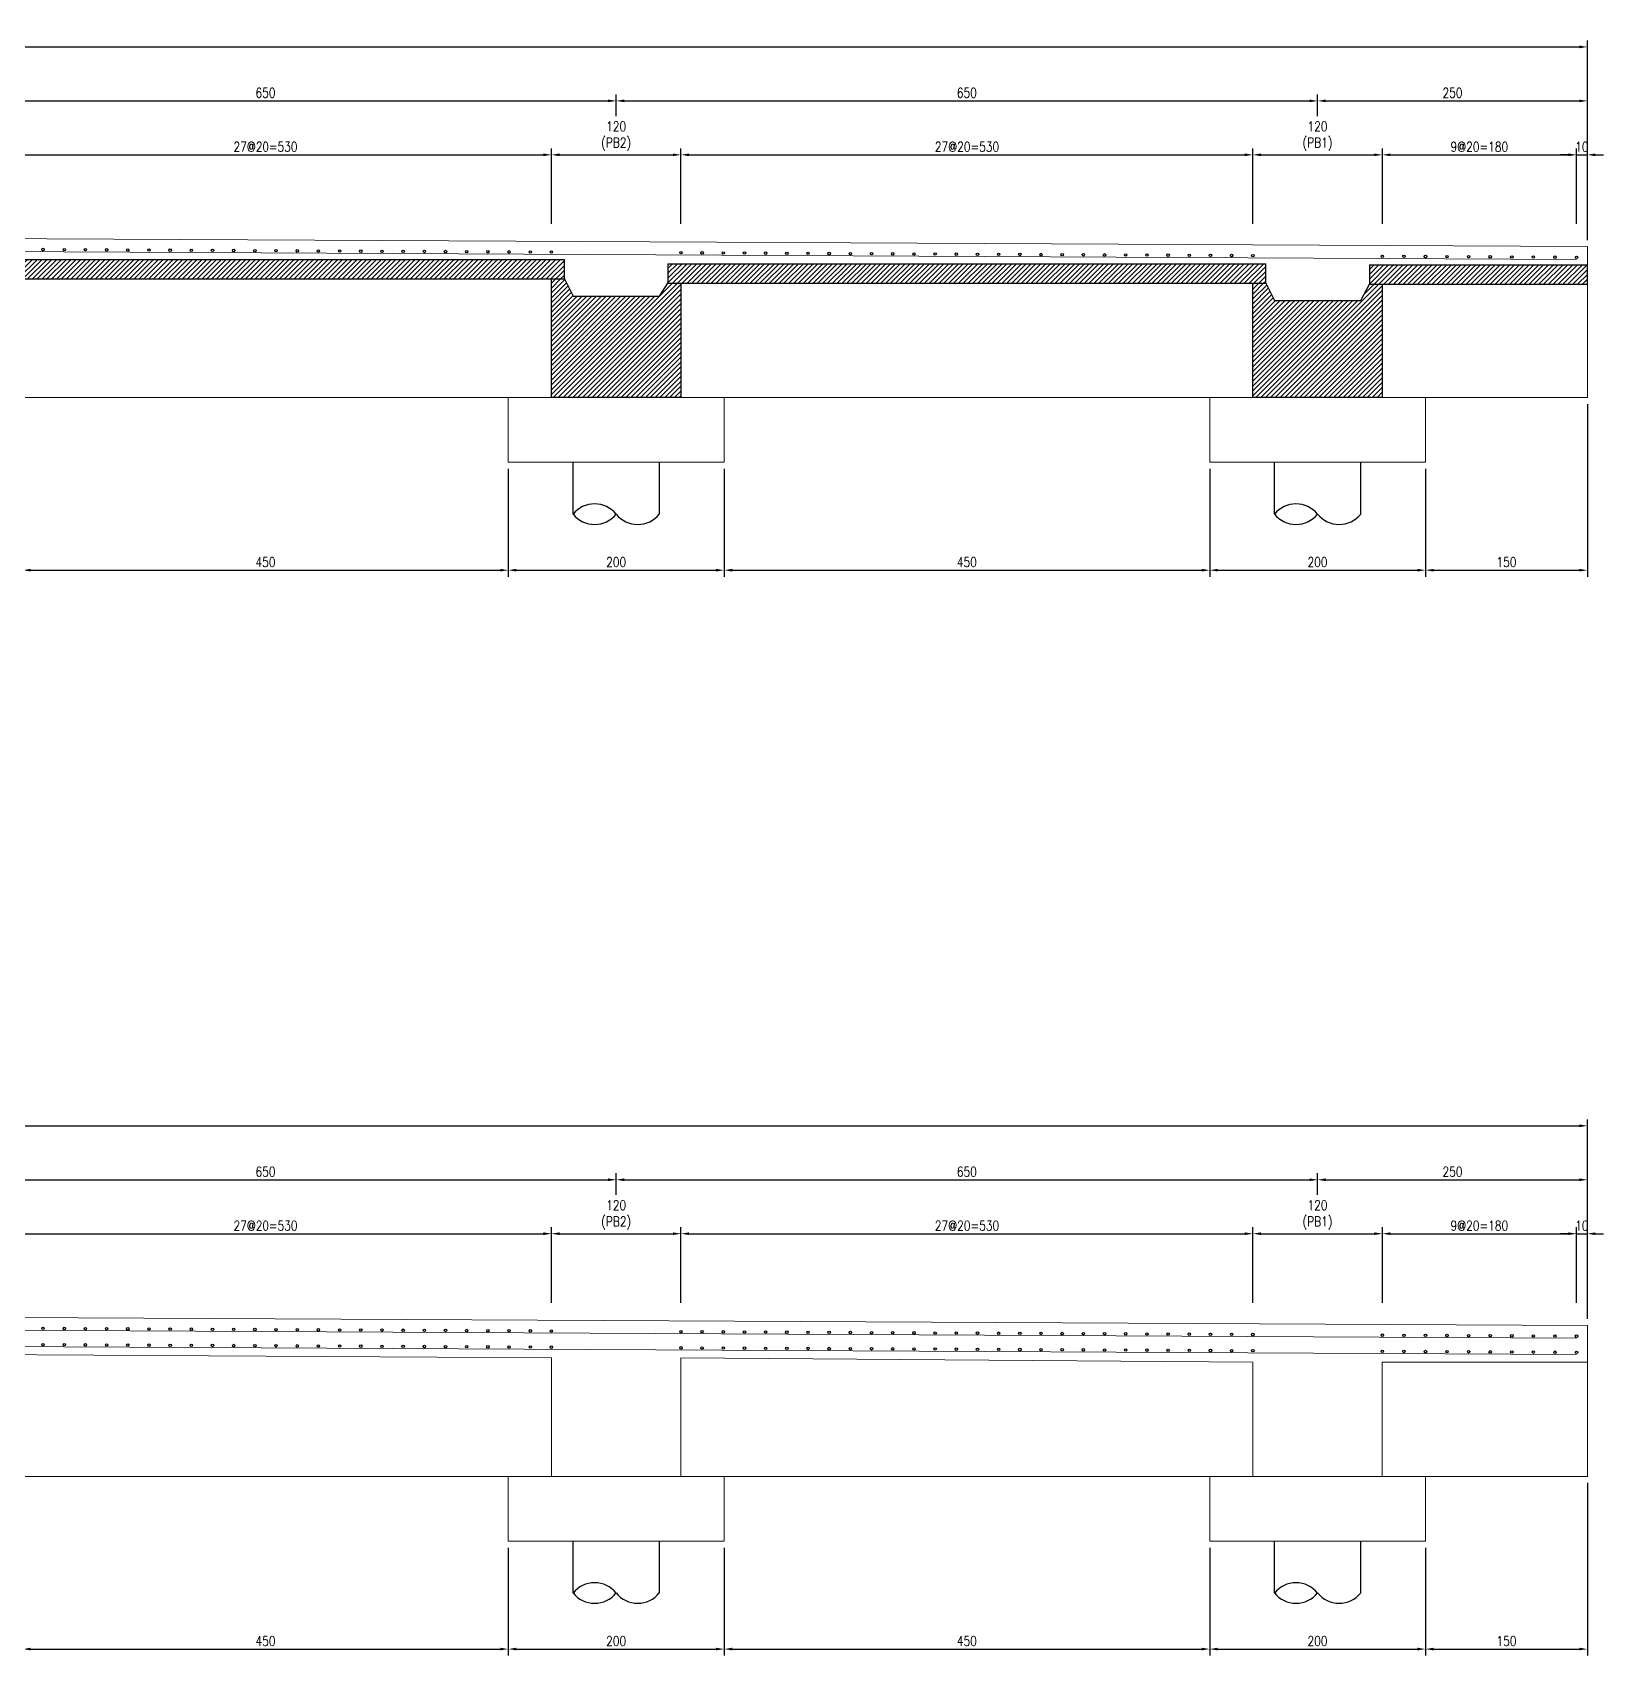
# Model space of a CAD drawing. Extents: x -4754 to 4964, y -19960 to 3841.
# Drawn here: x 1253 to 2709, y -13309 to -11805 of the extents above; entities that cross this region are included whole.
import ezdxf

# ---------------------------------------------------------------- set-up
doc = ezdxf.new("R2010")
doc.units = 0
doc.header["$LTSCALE"] = 3
doc.layers.get('0').update_dxf_attribs({"linetype": 'CONTINUOUS'})
doc.layers.add('HB_0', color=7, linetype='CONTINUOUS', transparency=0.5)
doc.layers.add('預鑄版_HATCH', color=253, linetype='CONTINUOUS', transparency=0.1)
for name, color, linetype in [('HB_DIM', 1, 'CONTINUOUS'), ('鋼筋', 3, 'CONTINUOUS'), ('預鑄梁_HATCH', 253, 'CONTINUOUS')]:
    doc.layers.add(name, color=color, linetype=linetype)
doc.styles.get("Standard").update_dxf_attribs({"font": 'ROMANS.shx', "width": 0.8, "bigfont": 'chineset.shx'})
doc.dimstyles.new('30', dxfattribs={"dimscale": 3, "dimtxt": 3, "dimasz": 2.5, "dimexe": 2, "dimexo": 2, "dimgap": 1, "dimtad": 1, "dimdsep": 46, "dimtxsty": 'Standard', "dimcen": 0, "dimclrd": 256, "dimclre": 256, "dimclrt": 2, "dimadec": 0, "dimazin": 0, "dimtfac": 1, "dimtix": 1, "dimtmove": 2, "dimatfit": 3, "dimfxl": 1, "dimtolj": 1, "dimtzin": 0, "dimarcsym": 0})

# ---------------------------------------------------------------- blocks, each defined once
blk = doc.blocks.new('pile_vertical_with_pilecap')
at = {"linetype": 'Continuous'}
for p, q in [((-40, -48.1), (-40, 0)), ((-40, -48.1), (-40, 0)), ((40, -48.1), (40, 0)), ((40, -48.1), (40, 0))]:
    blk.add_line(p, q, dxfattribs=at)
for centre, start, end in [((-20, -64.1), 38.718, 141.282), ((-20, -64.1), 38.718, 141.282), ((-20, -32), 218.718, 321.282), ((-20, -32), 218.718, 321.282), ((20, -32), 218.718, 321.282), ((20, -32), 218.718, 321.282)]:
    blk.add_arc(centre, 25.6, start, end, dxfattribs=at)
blk = doc.blocks.new('C')
at = {"color": 3, "linetype": 'Continuous'}
blk.add_circle((0, 0), 1.2, dxfattribs=at)
blk = doc.blocks.new('*D114')
at = {"layer": 'HB_DIM', "linetype": 'Continuous', "lineweight": -2}
for p, q in [((-285.7, -11982), (-285.7, -11812)), ((-278.2, -11818), (2686.8, -11818)), ((2694.3, -11997), (2694.3, -11812))]:
    blk.add_line(p, q, dxfattribs=at)
at = {"layer": 'HB_DIM'}
for points in [[(-278.2, -11816.7), (-278.2, -11819.2), (-285.7, -11818)], [(2686.8, -11819.2), (2686.8, -11816.7), (2694.3, -11818)]]:
    blk.add_solid(points, dxfattribs=at)
at = {"layer": 'HB_DIM', "color": 2, "linetype": 'Continuous', "insert": (1204.3, -11810.5), "char_height": 9, "attachment_point": 5, "rotation": 0}
blk.add_mtext('\\A1;2980', dxfattribs=at)
blk = doc.blocks.new('*D118')
at = {"layer": 'HB_DIM', "linetype": 'Continuous', "lineweight": -2}
for p, q in [((1144.3, -11882), (1144.3, -11862)), ((1151.8, -11868), (1786.8, -11868)), ((1794.3, -11882), (1794.3, -11862))]:
    blk.add_line(p, q, dxfattribs=at)
at = {"layer": 'HB_DIM'}
for points in [[(1151.8, -11866.7), (1151.8, -11869.2), (1144.3, -11868)], [(1786.8, -11869.2), (1786.8, -11866.7), (1794.3, -11868)]]:
    blk.add_solid(points, dxfattribs=at)
at = {"layer": 'HB_DIM', "color": 2, "linetype": 'Continuous', "insert": (1469.3, -11860.5), "char_height": 9, "attachment_point": 5, "rotation": 0}
blk.add_mtext('\\A1;650', dxfattribs=at)
blk = doc.blocks.new('*D119')
at = {"layer": 'HB_DIM', "linetype": 'Continuous', "lineweight": -2}
for p, q in [((1794.3, -11882), (1794.3, -11862)), ((1801.8, -11868), (2436.8, -11868)), ((2444.3, -11882), (2444.3, -11862))]:
    blk.add_line(p, q, dxfattribs=at)
at = {"layer": 'HB_DIM'}
for points in [[(1801.8, -11866.7), (1801.8, -11869.2), (1794.3, -11868)], [(2436.8, -11869.2), (2436.8, -11866.7), (2444.3, -11868)]]:
    blk.add_solid(points, dxfattribs=at)
at = {"layer": 'HB_DIM', "color": 2, "linetype": 'Continuous', "insert": (2119.3, -11860.5), "char_height": 9, "attachment_point": 5, "rotation": 0}
blk.add_mtext('\\A1;650', dxfattribs=at)
blk = doc.blocks.new('*D120')
at = {"layer": 'HB_DIM', "linetype": 'Continuous', "lineweight": -2}
for p, q in [((2444.3, -11882), (2444.3, -11862)), ((2451.8, -11868), (2686.8, -11868)), ((2694.3, -11997), (2694.3, -11862))]:
    blk.add_line(p, q, dxfattribs=at)
at = {"layer": 'HB_DIM'}
for points in [[(2451.8, -11866.7), (2451.8, -11869.2), (2444.3, -11868)], [(2686.8, -11869.2), (2686.8, -11866.7), (2694.3, -11868)]]:
    blk.add_solid(points, dxfattribs=at)
at = {"layer": 'HB_DIM', "color": 2, "linetype": 'Continuous', "insert": (2569.3, -11860.5), "char_height": 9, "attachment_point": 5, "rotation": 0}
blk.add_mtext('\\A1;250', dxfattribs=at)
blk = doc.blocks.new('*D126')
at = {"layer": 'HB_DIM', "linetype": 'Continuous', "lineweight": -2}
for p, q in [((1204.3, -11982), (1204.3, -11912)), ((1734.3, -11982), (1734.3, -11912)), ((1211.8, -11918), (1726.8, -11918))]:
    blk.add_line(p, q, dxfattribs=at)
at = {"layer": 'HB_DIM'}
for points in [[(1211.8, -11916.7), (1211.8, -11919.2), (1204.3, -11918)], [(1726.8, -11919.2), (1726.8, -11916.7), (1734.3, -11918)]]:
    blk.add_solid(points, dxfattribs=at)
at = {"layer": 'HB_DIM', "color": 2, "linetype": 'Continuous', "insert": (1469.3, -11910.5), "char_height": 9, "attachment_point": 5, "rotation": 0}
blk.add_mtext('\\A1;27@20=530', dxfattribs=at)
blk = doc.blocks.new('*D127')
at = {"layer": 'HB_DIM', "linetype": 'Continuous', "lineweight": -2}
for p, q in [((1734.3, -11982), (1734.3, -11912)), ((1854.3, -11982), (1854.3, -11912)), ((1741.8, -11918), (1846.8, -11918))]:
    blk.add_line(p, q, dxfattribs=at)
at = {"layer": 'HB_DIM'}
for points in [[(1741.8, -11916.7), (1741.8, -11919.2), (1734.3, -11918)], [(1846.8, -11919.2), (1846.8, -11916.7), (1854.3, -11918)]]:
    blk.add_solid(points, dxfattribs=at)
at = {"layer": 'HB_DIM', "color": 2, "linetype": 'Continuous', "insert": (1794.3, -11900.6), "char_height": 9, "attachment_point": 5, "rotation": 0}
blk.add_mtext('\\A1;120^J(PB2)', dxfattribs=at)
blk = doc.blocks.new('*D128')
at = {"layer": 'HB_DIM', "linetype": 'Continuous', "lineweight": -2}
for p, q in [((1854.3, -11982), (1854.3, -11912)), ((2384.3, -11982), (2384.3, -11912)), ((1861.8, -11918), (2376.8, -11918))]:
    blk.add_line(p, q, dxfattribs=at)
at = {"layer": 'HB_DIM'}
for points in [[(1861.8, -11916.7), (1861.8, -11919.2), (1854.3, -11918)], [(2376.8, -11919.2), (2376.8, -11916.7), (2384.3, -11918)]]:
    blk.add_solid(points, dxfattribs=at)
at = {"layer": 'HB_DIM', "color": 2, "linetype": 'Continuous', "insert": (2119.3, -11910.5), "char_height": 9, "attachment_point": 5, "rotation": 0}
blk.add_mtext('\\A1;27@20=530', dxfattribs=at)
blk = doc.blocks.new('*D129')
at = {"layer": 'HB_DIM', "linetype": 'Continuous', "lineweight": -2}
for p, q in [((2384.3, -11982), (2384.3, -11912)), ((2504.3, -11982), (2504.3, -11912)), ((2391.8, -11918), (2496.8, -11918))]:
    blk.add_line(p, q, dxfattribs=at)
at = {"layer": 'HB_DIM'}
for points in [[(2391.8, -11916.7), (2391.8, -11919.2), (2384.3, -11918)], [(2496.8, -11919.2), (2496.8, -11916.7), (2504.3, -11918)]]:
    blk.add_solid(points, dxfattribs=at)
at = {"layer": 'HB_DIM', "color": 2, "linetype": 'Continuous', "insert": (2444.3, -11900.6), "char_height": 9, "attachment_point": 5, "rotation": 0}
blk.add_mtext('\\A1;120^J(PB1)', dxfattribs=at)
blk = doc.blocks.new('*D130')
at = {"layer": 'HB_DIM', "linetype": 'Continuous', "lineweight": -2}
for p, q in [((2504.3, -11982), (2504.3, -11912)), ((2684.3, -11982), (2684.3, -11912)), ((2511.8, -11918), (2676.8, -11918))]:
    blk.add_line(p, q, dxfattribs=at)
at = {"layer": 'HB_DIM'}
for points in [[(2511.8, -11916.7), (2511.8, -11919.2), (2504.3, -11918)], [(2676.8, -11919.2), (2676.8, -11916.7), (2684.3, -11918)]]:
    blk.add_solid(points, dxfattribs=at)
at = {"layer": 'HB_DIM', "color": 2, "linetype": 'Continuous', "insert": (2594.3, -11910.5), "char_height": 9, "attachment_point": 5, "rotation": 0}
blk.add_mtext('\\A1;9@20=180', dxfattribs=at)
blk = doc.blocks.new('*D131')
at = {"layer": 'HB_DIM', "linetype": 'Continuous', "lineweight": -2}
for p, q in [((2684.3, -11982), (2684.3, -11912)), ((2694.3, -11982), (2694.3, -11912)), ((2676.8, -11918), (2669.3, -11918)), ((2684.3, -11918), (2694.3, -11918)), ((2701.8, -11918), (2709.3, -11918))]:
    blk.add_line(p, q, dxfattribs=at)
at = {"layer": 'HB_DIM'}
for points in [[(2676.8, -11919.2), (2676.8, -11916.7), (2684.3, -11918)], [(2701.8, -11916.7), (2701.8, -11919.2), (2694.3, -11918)]]:
    blk.add_solid(points, dxfattribs=at)
at = {"layer": 'HB_DIM', "color": 2, "linetype": 'Continuous', "insert": (2689.3, -11910.5), "char_height": 9, "attachment_point": 5, "rotation": 0}
blk.add_mtext('\\A1;10', dxfattribs=at)
blk = doc.blocks.new('*D138')
at = {"layer": 'HB_DIM', "linetype": 'Continuous', "lineweight": -2}
for p, q in [((1244.3, -12209), (1244.3, -12309)), ((1694.3, -12209), (1694.3, -12309)), ((1251.8, -12303), (1686.8, -12303))]:
    blk.add_line(p, q, dxfattribs=at)
at = {"layer": 'HB_DIM'}
for points in [[(1251.8, -12301.7), (1251.8, -12304.2), (1244.3, -12303)], [(1686.8, -12304.2), (1686.8, -12301.7), (1694.3, -12303)]]:
    blk.add_solid(points, dxfattribs=at)
at = {"layer": 'HB_DIM', "color": 2, "linetype": 'Continuous', "insert": (1469.3, -12295.5), "char_height": 9, "attachment_point": 5, "rotation": 0}
blk.add_mtext('\\A1;450', dxfattribs=at)
blk = doc.blocks.new('*D139')
at = {"layer": 'HB_DIM', "linetype": 'Continuous', "lineweight": -2}
for p, q in [((1694.3, -12209), (1694.3, -12309)), ((1894.3, -12209), (1894.3, -12309)), ((1701.8, -12303), (1886.8, -12303))]:
    blk.add_line(p, q, dxfattribs=at)
at = {"layer": 'HB_DIM'}
for points in [[(1701.8, -12301.7), (1701.8, -12304.2), (1694.3, -12303)], [(1886.8, -12304.2), (1886.8, -12301.7), (1894.3, -12303)]]:
    blk.add_solid(points, dxfattribs=at)
at = {"layer": 'HB_DIM', "color": 2, "linetype": 'Continuous', "insert": (1794.3, -12295.5), "char_height": 9, "attachment_point": 5, "rotation": 0}
blk.add_mtext('\\A1;200', dxfattribs=at)
blk = doc.blocks.new('*D140')
at = {"layer": 'HB_DIM', "linetype": 'Continuous', "lineweight": -2}
for p, q in [((1894.3, -12209), (1894.3, -12309)), ((2344.3, -12209), (2344.3, -12309)), ((1901.8, -12303), (2336.8, -12303))]:
    blk.add_line(p, q, dxfattribs=at)
at = {"layer": 'HB_DIM'}
for points in [[(1901.8, -12301.7), (1901.8, -12304.2), (1894.3, -12303)], [(2336.8, -12304.2), (2336.8, -12301.7), (2344.3, -12303)]]:
    blk.add_solid(points, dxfattribs=at)
at = {"layer": 'HB_DIM', "color": 2, "linetype": 'Continuous', "insert": (2119.3, -12295.5), "char_height": 9, "attachment_point": 5, "rotation": 0}
blk.add_mtext('\\A1;450', dxfattribs=at)
blk = doc.blocks.new('*D141')
at = {"layer": 'HB_DIM', "linetype": 'Continuous', "lineweight": -2}
for p, q in [((2344.3, -12209), (2344.3, -12309)), ((2544.3, -12209), (2544.3, -12309)), ((2351.8, -12303), (2536.8, -12303))]:
    blk.add_line(p, q, dxfattribs=at)
at = {"layer": 'HB_DIM'}
for points in [[(2351.8, -12301.7), (2351.8, -12304.2), (2344.3, -12303)], [(2536.8, -12304.2), (2536.8, -12301.7), (2544.3, -12303)]]:
    blk.add_solid(points, dxfattribs=at)
at = {"layer": 'HB_DIM', "color": 2, "linetype": 'Continuous', "insert": (2444.3, -12295.5), "char_height": 9, "attachment_point": 5, "rotation": 0}
blk.add_mtext('\\A1;200', dxfattribs=at)
blk = doc.blocks.new('*D142')
at = {"layer": 'HB_DIM', "linetype": 'Continuous', "lineweight": -2}
for p, q in [((2694.3, -12149), (2694.3, -12309)), ((2544.3, -12209), (2544.3, -12309)), ((2551.8, -12303), (2686.8, -12303))]:
    blk.add_line(p, q, dxfattribs=at)
at = {"layer": 'HB_DIM'}
for points in [[(2551.8, -12301.7), (2551.8, -12304.2), (2544.3, -12303)], [(2686.8, -12304.2), (2686.8, -12301.7), (2694.3, -12303)]]:
    blk.add_solid(points, dxfattribs=at)
at = {"layer": 'HB_DIM', "color": 2, "linetype": 'Continuous', "insert": (2619.3, -12295.5), "char_height": 9, "attachment_point": 5, "rotation": 0}
blk.add_mtext('\\A1;150', dxfattribs=at)
blk = doc.blocks.new('*D143')
at = {"layer": 'HB_DIM', "linetype": 'Continuous', "lineweight": -2}
for p, q in [((-285.7, -12982), (-285.7, -12812)), ((2694.3, -12997), (2694.3, -12812)), ((-278.2, -12818), (2686.8, -12818))]:
    blk.add_line(p, q, dxfattribs=at)
at = {"layer": 'HB_DIM'}
for points in [[(-278.2, -12816.7), (-278.2, -12819.2), (-285.7, -12818)], [(2686.8, -12819.2), (2686.8, -12816.7), (2694.3, -12818)]]:
    blk.add_solid(points, dxfattribs=at)
at = {"layer": 'HB_DIM', "color": 2, "linetype": 'Continuous', "insert": (1204.3, -12810.5), "char_height": 9, "attachment_point": 5, "rotation": 0}
blk.add_mtext('\\A1;2980', dxfattribs=at)
blk = doc.blocks.new('*D147')
at = {"layer": 'HB_DIM', "linetype": 'Continuous', "lineweight": -2}
for p, q in [((1144.3, -12882), (1144.3, -12862)), ((1794.3, -12882), (1794.3, -12862)), ((1151.8, -12868), (1786.8, -12868))]:
    blk.add_line(p, q, dxfattribs=at)
at = {"layer": 'HB_DIM'}
for points in [[(1151.8, -12866.7), (1151.8, -12869.2), (1144.3, -12868)], [(1786.8, -12869.2), (1786.8, -12866.7), (1794.3, -12868)]]:
    blk.add_solid(points, dxfattribs=at)
at = {"layer": 'HB_DIM', "color": 2, "linetype": 'Continuous', "insert": (1469.3, -12860.5), "char_height": 9, "attachment_point": 5, "rotation": 0}
blk.add_mtext('\\A1;650', dxfattribs=at)
blk = doc.blocks.new('*D148')
at = {"layer": 'HB_DIM', "linetype": 'Continuous', "lineweight": -2}
for p, q in [((1794.3, -12882), (1794.3, -12862)), ((2444.3, -12882), (2444.3, -12862)), ((1801.8, -12868), (2436.8, -12868))]:
    blk.add_line(p, q, dxfattribs=at)
at = {"layer": 'HB_DIM'}
for points in [[(1801.8, -12866.7), (1801.8, -12869.2), (1794.3, -12868)], [(2436.8, -12869.2), (2436.8, -12866.7), (2444.3, -12868)]]:
    blk.add_solid(points, dxfattribs=at)
at = {"layer": 'HB_DIM', "color": 2, "linetype": 'Continuous', "insert": (2119.3, -12860.5), "char_height": 9, "attachment_point": 5, "rotation": 0}
blk.add_mtext('\\A1;650', dxfattribs=at)
blk = doc.blocks.new('*D149')
at = {"layer": 'HB_DIM', "linetype": 'Continuous', "lineweight": -2}
for p, q in [((2444.3, -12882), (2444.3, -12862)), ((2694.3, -12997), (2694.3, -12862)), ((2451.8, -12868), (2686.8, -12868))]:
    blk.add_line(p, q, dxfattribs=at)
at = {"layer": 'HB_DIM'}
for points in [[(2451.8, -12866.7), (2451.8, -12869.2), (2444.3, -12868)], [(2686.8, -12869.2), (2686.8, -12866.7), (2694.3, -12868)]]:
    blk.add_solid(points, dxfattribs=at)
at = {"layer": 'HB_DIM', "color": 2, "linetype": 'Continuous', "insert": (2569.3, -12860.5), "char_height": 9, "attachment_point": 5, "rotation": 0}
blk.add_mtext('\\A1;250', dxfattribs=at)
blk = doc.blocks.new('*D155')
at = {"layer": 'HB_DIM', "linetype": 'Continuous', "lineweight": -2}
for p, q in [((1204.3, -12982), (1204.3, -12912)), ((1211.8, -12918), (1726.8, -12918)), ((1734.3, -12982), (1734.3, -12912))]:
    blk.add_line(p, q, dxfattribs=at)
at = {"layer": 'HB_DIM'}
for points in [[(1211.8, -12916.7), (1211.8, -12919.2), (1204.3, -12918)], [(1726.8, -12919.2), (1726.8, -12916.7), (1734.3, -12918)]]:
    blk.add_solid(points, dxfattribs=at)
at = {"layer": 'HB_DIM', "color": 2, "linetype": 'Continuous', "insert": (1469.3, -12910.5), "char_height": 9, "attachment_point": 5, "rotation": 0}
blk.add_mtext('\\A1;27@20=530', dxfattribs=at)
blk = doc.blocks.new('*D156')
at = {"layer": 'HB_DIM', "linetype": 'Continuous', "lineweight": -2}
for p, q in [((1734.3, -12982), (1734.3, -12912)), ((1741.8, -12918), (1846.8, -12918)), ((1854.3, -12982), (1854.3, -12912))]:
    blk.add_line(p, q, dxfattribs=at)
at = {"layer": 'HB_DIM'}
for points in [[(1741.8, -12916.7), (1741.8, -12919.2), (1734.3, -12918)], [(1846.8, -12919.2), (1846.8, -12916.7), (1854.3, -12918)]]:
    blk.add_solid(points, dxfattribs=at)
at = {"layer": 'HB_DIM', "color": 2, "linetype": 'Continuous', "insert": (1794.3, -12900.6), "char_height": 9, "attachment_point": 5, "rotation": 0}
blk.add_mtext('\\A1;120^J(PB2)', dxfattribs=at)
blk = doc.blocks.new('*D157')
at = {"layer": 'HB_DIM', "linetype": 'Continuous', "lineweight": -2}
for p, q in [((1854.3, -12982), (1854.3, -12912)), ((1861.8, -12918), (2376.8, -12918)), ((2384.3, -12982), (2384.3, -12912))]:
    blk.add_line(p, q, dxfattribs=at)
at = {"layer": 'HB_DIM'}
for points in [[(1861.8, -12916.7), (1861.8, -12919.2), (1854.3, -12918)], [(2376.8, -12919.2), (2376.8, -12916.7), (2384.3, -12918)]]:
    blk.add_solid(points, dxfattribs=at)
at = {"layer": 'HB_DIM', "color": 2, "linetype": 'Continuous', "insert": (2119.3, -12910.5), "char_height": 9, "attachment_point": 5, "rotation": 0}
blk.add_mtext('\\A1;27@20=530', dxfattribs=at)
blk = doc.blocks.new('*D158')
at = {"layer": 'HB_DIM', "linetype": 'Continuous', "lineweight": -2}
for p, q in [((2384.3, -12982), (2384.3, -12912)), ((2391.8, -12918), (2496.8, -12918)), ((2504.3, -12982), (2504.3, -12912))]:
    blk.add_line(p, q, dxfattribs=at)
at = {"layer": 'HB_DIM'}
for points in [[(2391.8, -12916.7), (2391.8, -12919.2), (2384.3, -12918)], [(2496.8, -12919.2), (2496.8, -12916.7), (2504.3, -12918)]]:
    blk.add_solid(points, dxfattribs=at)
at = {"layer": 'HB_DIM', "color": 2, "linetype": 'Continuous', "insert": (2444.3, -12900.6), "char_height": 9, "attachment_point": 5, "rotation": 0}
blk.add_mtext('\\A1;120^J(PB1)', dxfattribs=at)
blk = doc.blocks.new('*D159')
at = {"layer": 'HB_DIM', "linetype": 'Continuous', "lineweight": -2}
for p, q in [((2504.3, -12982), (2504.3, -12912)), ((2511.8, -12918), (2676.8, -12918)), ((2684.3, -12982), (2684.3, -12912))]:
    blk.add_line(p, q, dxfattribs=at)
at = {"layer": 'HB_DIM'}
for points in [[(2511.8, -12916.7), (2511.8, -12919.2), (2504.3, -12918)], [(2676.8, -12919.2), (2676.8, -12916.7), (2684.3, -12918)]]:
    blk.add_solid(points, dxfattribs=at)
at = {"layer": 'HB_DIM', "color": 2, "linetype": 'Continuous', "insert": (2594.3, -12910.5), "char_height": 9, "attachment_point": 5, "rotation": 0}
blk.add_mtext('\\A1;9@20=180', dxfattribs=at)
blk = doc.blocks.new('*D160')
at = {"layer": 'HB_DIM', "linetype": 'Continuous', "lineweight": -2}
for p, q in [((2676.8, -12918), (2669.3, -12918)), ((2684.3, -12982), (2684.3, -12912)), ((2684.3, -12918), (2694.3, -12918)), ((2694.3, -12982), (2694.3, -12912)), ((2701.8, -12918), (2709.3, -12918))]:
    blk.add_line(p, q, dxfattribs=at)
at = {"layer": 'HB_DIM'}
for points in [[(2676.8, -12919.2), (2676.8, -12916.7), (2684.3, -12918)], [(2701.8, -12916.7), (2701.8, -12919.2), (2694.3, -12918)]]:
    blk.add_solid(points, dxfattribs=at)
at = {"layer": 'HB_DIM', "color": 2, "linetype": 'Continuous', "insert": (2689.3, -12910.5), "char_height": 9, "attachment_point": 5, "rotation": 0}
blk.add_mtext('\\A1;10', dxfattribs=at)
blk = doc.blocks.new('*D167')
at = {"layer": 'HB_DIM', "linetype": 'Continuous', "lineweight": -2}
for p, q in [((1244.3, -13209), (1244.3, -13309)), ((1694.3, -13209), (1694.3, -13309)), ((1251.8, -13303), (1686.8, -13303))]:
    blk.add_line(p, q, dxfattribs=at)
at = {"layer": 'HB_DIM'}
for points in [[(1251.8, -13301.7), (1251.8, -13304.2), (1244.3, -13303)], [(1686.8, -13304.2), (1686.8, -13301.7), (1694.3, -13303)]]:
    blk.add_solid(points, dxfattribs=at)
at = {"layer": 'HB_DIM', "color": 2, "linetype": 'Continuous', "insert": (1469.3, -13295.5), "char_height": 9, "attachment_point": 5, "rotation": 0}
blk.add_mtext('\\A1;450', dxfattribs=at)
blk = doc.blocks.new('*D168')
at = {"layer": 'HB_DIM', "linetype": 'Continuous', "lineweight": -2}
for p, q in [((1694.3, -13209), (1694.3, -13309)), ((1894.3, -13209), (1894.3, -13309)), ((1701.8, -13303), (1886.8, -13303))]:
    blk.add_line(p, q, dxfattribs=at)
at = {"layer": 'HB_DIM'}
for points in [[(1701.8, -13301.7), (1701.8, -13304.2), (1694.3, -13303)], [(1886.8, -13304.2), (1886.8, -13301.7), (1894.3, -13303)]]:
    blk.add_solid(points, dxfattribs=at)
at = {"layer": 'HB_DIM', "color": 2, "linetype": 'Continuous', "insert": (1794.3, -13295.5), "char_height": 9, "attachment_point": 5, "rotation": 0}
blk.add_mtext('\\A1;200', dxfattribs=at)
blk = doc.blocks.new('*D169')
at = {"layer": 'HB_DIM', "linetype": 'Continuous', "lineweight": -2}
for p, q in [((1894.3, -13209), (1894.3, -13309)), ((2344.3, -13209), (2344.3, -13309)), ((1901.8, -13303), (2336.8, -13303))]:
    blk.add_line(p, q, dxfattribs=at)
at = {"layer": 'HB_DIM'}
for points in [[(1901.8, -13301.7), (1901.8, -13304.2), (1894.3, -13303)], [(2336.8, -13304.2), (2336.8, -13301.7), (2344.3, -13303)]]:
    blk.add_solid(points, dxfattribs=at)
at = {"layer": 'HB_DIM', "color": 2, "linetype": 'Continuous', "insert": (2119.3, -13295.5), "char_height": 9, "attachment_point": 5, "rotation": 0}
blk.add_mtext('\\A1;450', dxfattribs=at)
blk = doc.blocks.new('*D170')
at = {"layer": 'HB_DIM', "linetype": 'Continuous', "lineweight": -2}
for p, q in [((2344.3, -13209), (2344.3, -13309)), ((2544.3, -13209), (2544.3, -13309)), ((2351.8, -13303), (2536.8, -13303))]:
    blk.add_line(p, q, dxfattribs=at)
at = {"layer": 'HB_DIM'}
for points in [[(2351.8, -13301.7), (2351.8, -13304.2), (2344.3, -13303)], [(2536.8, -13304.2), (2536.8, -13301.7), (2544.3, -13303)]]:
    blk.add_solid(points, dxfattribs=at)
at = {"layer": 'HB_DIM', "color": 2, "linetype": 'Continuous', "insert": (2444.3, -13295.5), "char_height": 9, "attachment_point": 5, "rotation": 0}
blk.add_mtext('\\A1;200', dxfattribs=at)
blk = doc.blocks.new('*D171')
at = {"layer": 'HB_DIM', "linetype": 'Continuous', "lineweight": -2}
for p, q in [((2694.3, -13149), (2694.3, -13309)), ((2544.3, -13209), (2544.3, -13309)), ((2551.8, -13303), (2686.8, -13303))]:
    blk.add_line(p, q, dxfattribs=at)
at = {"layer": 'HB_DIM'}
for points in [[(2551.8, -13301.7), (2551.8, -13304.2), (2544.3, -13303)], [(2686.8, -13304.2), (2686.8, -13301.7), (2694.3, -13303)]]:
    blk.add_solid(points, dxfattribs=at)
at = {"layer": 'HB_DIM', "color": 2, "linetype": 'Continuous', "insert": (2619.3, -13295.5), "char_height": 9, "attachment_point": 5, "rotation": 0}
blk.add_mtext('\\A1;150', dxfattribs=at)

msp = doc.modelspace()

# ---------------------------------------------------------------- hatches: boundary and pattern name
at = {"layer": '預鑄梁_HATCH', "linetype": 'Continuous'}
h = msp.add_hatch(dxfattribs=at)
h.set_pattern_fill('ANSI31', color=256, style=0)
h.paths.add_polyline_path([(1734.272, -12142.962), (1734.272, -12032.962), (1746.272, -12032.962), (1754.272, -12048.962), (1834.272, -12048.962), (1842.272, -12036.962), (1854.272, -12036.962), (1854.272, -12142.962)], flags=17)
h = msp.add_hatch(dxfattribs=at)
h.set_pattern_fill('ANSI31', color=256, style=0)
h.paths.add_polyline_path([(2384.272, -12142.962), (2384.272, -12036.962), (2396.272, -12036.962), (2404.272, -12052.962), (2484.272, -12052.962), (2492.272, -12037.962), (2504.272, -12037.962), (2504.272, -12142.962)], flags=17)
at = {"layer": '預鑄版_HATCH', "linetype": 'Continuous'}
h = msp.add_hatch(dxfattribs=at)
h.set_pattern_fill('ANSI31', color=256, style=0)
h.paths.add_polyline_path([(1192.272, -12032.962), (1746.272, -12032.962), (1746.272, -12014.962), (1192.272, -12014.962)], flags=17)
h = msp.add_hatch(dxfattribs=at)
h.set_pattern_fill('ANSI31', color=256, style=0)
h.paths.add_polyline_path([(1842.272, -12036.962), (2396.272, -12036.962), (2396.272, -12018.962), (1842.272, -12018.962)], flags=17)
h = msp.add_hatch(dxfattribs=at)
h.set_pattern_fill('ANSI31', color=256, style=0)
h.paths.add_polyline_path([(2492.272, -12037.962), (2694.272, -12037.962), (2694.272, -12019.962), (2492.272, -12019.962)], flags=17)

# ---------------------------------------------------------------- linework, layer by layer
at = {"layer": 'HB_0', "lineweight": 5}
for points in [[(-245.728, -12142.962), (-245.728, -12062.962), (-285.728, -12062.962), (-285.728, -11987.962), (2694.272, -12002.962), (2694.272, -12142.962), (-245.728, -12142.962)], [(-245.728, -13142.962), (-245.728, -13062.962), (-285.728, -13062.962), (-285.728, -12987.962), (2694.272, -13002.962), (2694.272, -13142.962), (-245.728, -13142.962)]]:
    msp.add_lwpolyline(points, dxfattribs=at)
at = {"layer": 'HB_0', "color": 1, "linetype": 'Continuous'}
for points in [[(1192.272, -12014.962), (1746.272, -12014.962)], [(1746.272, -12032.962), (1746.272, -12014.962)], [(1842.272, -12018.962), (2396.272, -12018.962)], [(1842.272, -12018.962), (1842.272, -12036.962)], [(2396.272, -12036.962), (2396.272, -12018.962)], [(2492.272, -12019.962), (2694.272, -12019.962)], [(2492.272, -12019.962), (2492.272, -12037.962)], [(2694.272, -12037.962), (2694.272, -12019.962)], [(1192.272, -12032.962), (1746.272, -12032.962)], [(1734.272, -12142.962), (1734.272, -12032.962), (1746.272, -12032.962), (1754.272, -12048.962), (1834.272, -12048.962), (1842.272, -12036.962), (1854.272, -12036.962), (1854.272, -12142.962), (1734.272, -12142.962)], [(1842.272, -12036.962), (2396.272, -12036.962)], [(2384.272, -12142.962), (2384.272, -12036.962), (2396.272, -12036.962), (2404.272, -12052.962), (2484.272, -12052.962), (2492.272, -12037.962), (2504.272, -12037.962), (2504.272, -12142.962), (2384.272, -12142.962)], [(2492.272, -12037.962), (2694.272, -12037.962)]]:
    msp.add_lwpolyline(points, dxfattribs=at)
at = {"layer": 'HB_0', "lineweight": 5}
for points in [[(2694.272, -12037.962, 0), (2504.272, -12037.962, -70), (2504.272, -12142.962, -70), (2384.272, -12142.962, -70), (2384.272, -12036.962, -70), (1854.272, -12036.962, -70), (1854.272, -12142.962, -70), (1734.272, -12142.962, -70), (1734.272, -12032.962, -70), (1204.272, -12032.962, -125), (1204.272, -12142.962, -125), (1084.272, -12142.962, -125), (1084.272, -12029.962, -125), (554.272, -12029.962, -70), (554.272, -12142.962, -70), (434.272, -12142.962, -70), (434.272, -12026.962, -70), (-95.728, -12026.962, -70), (-95.728, -12142.962, -70), (-215.728, -12142.962, -70), (-215.728, -12062.962, -70), (-285.728, -12062.962, -70)], [(1694.272, -12202.962, -250), (1894.272, -12202.962, -250), (1894.272, -12142.962, -250), (1694.272, -12142.962, -250), (1694.272, -12202.962, -250)], [(2344.272, -12202.962, -250), (2544.272, -12202.962, -250), (2544.272, -12142.962, -250), (2344.272, -12142.962, -250), (2344.272, -12202.962, -250)], [(2694.272, -13036.962, 0), (2504.272, -13036.962, 249), (2504.272, -13142.962, 249), (2384.272, -13142.962, 249), (2384.272, -13036.962, 249), (1854.272, -13032.962, 249), (1854.272, -13142.962, 249), (1734.272, -13142.962, 249), (1734.272, -13032.962, 249), (1204.272, -13029.962, 249), (1204.272, -13142.962, 249), (1084.272, -13142.962, 249), (1084.272, -13029.962, 249), (554.272, -13026.962, 249), (554.272, -13142.962, 249), (434.272, -13142.962, 249), (434.272, -13026.962, 249), (-95.728, -13022.962, 249), (-95.728, -13142.962, 249), (-215.728, -13142.962, 249), (-215.728, -13062.962, 249), (-285.728, -13062.962, 249)], [(1694.272, -13202.962, 124.5), (1894.272, -13202.962, 124.5), (1894.272, -13142.962, 124.5), (1694.272, -13142.962, 124.5), (1694.272, -13202.962, 124.5)], [(2344.272, -13202.962, 124.5), (2544.272, -13202.962, 124.5), (2544.272, -13142.962, 124.5), (2344.272, -13142.962, 124.5), (2344.272, -13202.962, 124.5)]]:
    msp.add_polyline3d(points, dxfattribs=at)
at = {"layer": '鋼筋', "lineweight": 5}
for p, q in [((-269.009, -11999.906, -60), (2684.272, -12014.872, -60)), ((-275.728, -12999.872, 240), (2684.272, -13014.872, 240)), ((-155.728, -13015.526, 240), (2684.272, -13029.822, 240))]:
    msp.add_line(p, q, dxfattribs=at)

# ---------------------------------------------------------------- block references
at = {"layer": 'HB_0', "linetype": 'Continuous'}
for p in [(1794.272, -12202.962, -250), (2444.272, -12202.962, -250), (1794.272, -13202.962, 124.5), (2444.272, -13202.962, 124.5)]:
    msp.add_blockref('pile_vertical_with_pilecap', p, dxfattribs=at)
at = {"layer": '鋼筋', "linetype": 'Continuous', "xscale": 0.955, "yscale": 0.955, "zscale": 0.955}
for p in [(1263.161, -12005.758, -4240), (1282.791, -12005.857, -4240), (1302.42, -12005.956, -4240), (1322.05, -12006.055, -4240), (1341.68, -12006.154, -4240), (1361.309, -12006.253, -4240), (1380.939, -12006.351, -4240), (1400.568, -12006.45, -4240), (1420.198, -12006.549, -4240), (1439.828, -12006.648, -4240), (1459.457, -12006.747, -4240), (1479.087, -12006.845, -4240), (1498.717, -12006.944, -4240), (1518.346, -12007.043, -4240), (1537.976, -12007.142, -4240), (1557.605, -12007.241, -4240), (1577.235, -12007.339, -4240), (1596.865, -12007.438, -4240), (1616.494, -12007.537, -4240), (1636.124, -12007.636, -4240), (1655.754, -12007.735, -4240), (1675.383, -12007.833, -4240), (1695.013, -12007.932, -4240), (1714.643, -12008.031, -4240), (1734.272, -12008.13, -4240), (1854.272, -12008.734, -4240), (1873.902, -12008.833, -4240), (1893.531, -12008.932, -4240), (1913.161, -12009.03, -4240), (1932.791, -12009.129, -4240), (1952.42, -12009.228, -4240), (1972.05, -12009.327, -4240), (1991.68, -12009.426, -4240), (2011.309, -12009.524, -4240), (2030.939, -12009.623, -4240), (2050.568, -12009.722, -4240), (2070.198, -12009.821, -4240), (2089.828, -12009.92, -4240), (2109.457, -12010.018, -4240), (2129.087, -12010.117, -4240), (2148.717, -12010.216, -4240), (2168.346, -12010.315, -4240), (2187.976, -12010.414, -4240), (2207.605, -12010.512, -4240), (2227.235, -12010.611, -4240), (2246.865, -12010.71, -4240), (2266.494, -12010.809, -4240), (2286.124, -12010.908, -4240), (2305.754, -12011.006, -4240), (2325.383, -12011.105, -4240), (2345.013, -12011.204, -4240), (2364.643, -12011.303, -4240), (2384.272, -12011.402, -4240), (2504.272, -12012.006, -4240), (2524.272, -12012.106, -4240), (2544.272, -12012.207, -4240), (2564.272, -12012.308, -4240), (2584.272, -12012.408, -4240), (2604.272, -12012.509, -4240), (2624.272, -12012.61, -4240), (2644.272, -12012.71, -4240), (2664.272, -12012.811, -4240), (2684.272, -12012.912, -4240), (1263.161, -13005.758, -4240), (1282.791, -13005.857, -4240), (1302.42, -13005.956, -4240), (1322.05, -13006.055, -4240), (1341.68, -13006.154, -4240), (1361.309, -13006.253, -4240), (1380.939, -13006.351, -4240), (1400.568, -13006.45, -4240), (1420.198, -13006.549, -4240), (1439.828, -13006.648, -4240), (1459.457, -13006.747, -4240), (1479.087, -13006.845, -4240), (1498.717, -13006.944, -4240), (1518.346, -13007.043, -4240), (1537.976, -13007.142, -4240), (1557.605, -13007.241, -4240), (1577.235, -13007.339, -4240), (1596.865, -13007.438, -4240), (1616.494, -13007.537, -4240), (1636.124, -13007.636, -4240), (1655.754, -13007.735, -4240), (1675.383, -13007.833, -4240), (1695.013, -13007.932, -4240), (1714.643, -13008.031, -4240), (1734.272, -13008.13, -4240), (1854.272, -13008.734, -4240), (1873.902, -13008.833, -4240), (1893.531, -13008.932, -4240), (1913.161, -13009.03, -4240), (1932.791, -13009.129, -4240), (1952.42, -13009.228, -4240), (1972.05, -13009.327, -4240), (1991.68, -13009.426, -4240), (2011.309, -13009.524, -4240), (2030.939, -13009.623, -4240), (2050.568, -13009.722, -4240), (2070.198, -13009.821, -4240), (2089.828, -13009.92, -4240), (2109.457, -13010.018, -4240), (2129.087, -13010.117, -4240), (2148.717, -13010.216, -4240), (2168.346, -13010.315, -4240), (2187.976, -13010.414, -4240), (2207.605, -13010.512, -4240), (2227.235, -13010.611, -4240), (2246.865, -13010.71, -4240), (2266.494, -13010.809, -4240), (2286.124, -13010.908, -4240), (2305.754, -13011.006, -4240), (2325.383, -13011.105, -4240), (2345.013, -13011.204, -4240), (2364.643, -13011.303, -4240), (2384.272, -13011.402, -4240), (2504.272, -13012.006, -4240), (2524.272, -13012.106, -4240), (2544.272, -13012.207, -4240), (2564.272, -13012.308, -4240), (2584.272, -13012.408, -4240), (2604.272, -13012.509, -4240), (2624.272, -13012.61, -4240), (2644.272, -13012.71, -4240), (2664.272, -13012.811, -4240), (2684.272, -13012.912, -4240), (1263.161, -13020.758), (1282.791, -13020.857), (1302.42, -13020.956), (1322.05, -13021.055), (1341.68, -13021.154), (1361.309, -13021.253), (1380.939, -13021.351), (1400.568, -13021.45), (1420.198, -13021.549), (1439.828, -13021.648), (1459.457, -13021.747), (1479.087, -13021.845), (1498.717, -13021.944), (1518.346, -13022.043), (1537.976, -13022.142), (1557.605, -13022.241), (1577.235, -13022.339), (1596.865, -13022.438), (1616.494, -13022.537), (1636.124, -13022.636), (1655.754, -13022.735), (1675.383, -13022.833), (1695.013, -13022.932), (1714.643, -13023.031), (1734.272, -13023.13), (1854.272, -13023.734), (1873.902, -13023.833), (1893.531, -13023.932), (1913.161, -13024.03), (1932.791, -13024.129), (1952.42, -13024.228), (1972.05, -13024.327), (1991.68, -13024.426), (2011.309, -13024.524), (2030.939, -13024.623), (2050.568, -13024.722), (2070.198, -13024.821), (2089.828, -13024.92), (2109.457, -13025.018), (2129.087, -13025.117), (2148.717, -13025.216), (2168.346, -13025.315), (2187.976, -13025.414), (2207.605, -13025.512), (2227.235, -13025.611), (2246.865, -13025.71), (2266.494, -13025.809), (2286.124, -13025.908), (2305.754, -13026.006), (2325.383, -13026.105), (2345.013, -13026.204), (2364.643, -13026.303), (2384.272, -13026.402), (2504.272, -13027.006), (2524.272, -13027.106), (2544.272, -13027.207), (2564.272, -13027.308), (2584.272, -13027.408), (2604.272, -13027.509), (2624.272, -13027.61), (2644.272, -13027.71), (2664.272, -13027.811), (2684.272, -13027.912)]:
    msp.add_blockref('C', p, dxfattribs=at)

# ---------------------------------------------------------------- dimensions: what is measured, and where the dimension line sits
at = {"layer": 'HB_DIM', "linetype": 'Continuous'}
for base, p1, p2, picture, middle in [((2694.272, -11817.962), (-285.728, -11987.962), (2694.272, -12002.962), '*D114', (1204.272, -11810.462)), ((1794.272, -11867.962), (1144.272, -11887.962, -2819), (1794.272, -11887.962, -2169), '*D118', (1469.272, -11860.462)), ((2444.272, -11867.962), (1794.272, -11887.962, -2169), (2444.272, -11887.962, -1519), '*D119', (2119.272, -11860.462)), ((2694.272, -11867.962), (2444.272, -11887.962, -1519), (2694.272, -12002.962), '*D120', (2569.272, -11860.462)), ((2694.272, -11917.962), (2684.272, -11987.962, -4240), (2694.272, -11987.962), '*D131', (2689.272, -11910.462)), ((2694.272, -12302.962), (2544.272, -12202.962, -4249), (2694.272, -12142.962), '*D142', (2619.272, -12295.462)), ((1694.272, -12302.962), (1244.272, -12202.962, -4249), (1694.272, -12202.962, -4249), '*D138', (1469.272, -12295.462)), ((1894.272, -12302.962), (1694.272, -12202.962, -4249), (1894.272, -12202.962, -4249), '*D139', (1794.272, -12295.462)), ((2344.272, -12302.962), (1894.272, -12202.962, -4249), (2344.272, -12202.962, -4249), '*D140', (2119.272, -12295.462)), ((2544.272, -12302.962), (2344.272, -12202.962, -4249), (2544.272, -12202.962, -4249), '*D141', (2444.272, -12295.462)), ((2694.272, -12817.962), (-285.728, -12987.962), (2694.272, -13002.962), '*D143', (1204.272, -12810.462)), ((1794.272, -12867.962), (1144.272, -12887.962, -2819), (1794.272, -12887.962, -2169), '*D147', (1469.272, -12860.462)), ((2444.272, -12867.962), (1794.272, -12887.962, -2169), (2444.272, -12887.962, -1519), '*D148', (2119.272, -12860.462)), ((2694.272, -12867.962), (2444.272, -12887.962, -1519), (2694.272, -13002.962), '*D149', (2569.272, -12860.462)), ((2694.272, -12917.962), (2684.272, -12987.962, -4240), (2694.272, -12987.962), '*D160', (2689.272, -12910.462)), ((2694.272, -13302.962), (2544.272, -13202.962, -4249), (2694.272, -13142.962), '*D171', (2619.272, -13295.462)), ((1694.272, -13302.962), (1244.272, -13202.962, -4249), (1694.272, -13202.962, -4249), '*D167', (1469.272, -13295.462)), ((1894.272, -13302.962), (1694.272, -13202.962, -4249), (1894.272, -13202.962, -4249), '*D168', (1794.272, -13295.462)), ((2344.272, -13302.962), (1894.272, -13202.962, -4249), (2344.272, -13202.962, -4249), '*D169', (2119.272, -13295.462)), ((2544.272, -13302.962), (2344.272, -13202.962, -4249), (2544.272, -13202.962, -4249), '*D170', (2444.272, -13295.462))]:
    dim = msp.add_linear_dim(base=base, p1=p1, p2=p2, angle=0, dimstyle='30', override={"dimdec": 0, "dimpost": '<>'}, dxfattribs=at)
    dim.commit()
    dim.dimension.update_dxf_attribs({"geometry": picture, "text_midpoint": middle})
for base, p1, p2, text, picture, middle in [((1854.272, -11917.962), (1734.272, -11987.962, -4240), (1854.272, -11987.962, -4240), '<>^J(PB2)', '*D127', (1794.272, -11900.605)), ((2504.272, -11917.962), (2384.272, -11987.962, -4240), (2504.272, -11987.962, -4240), '<>^J(PB1)', '*D129', (2444.272, -11900.605)), ((1734.272, -11917.962), (1204.272, -11987.962, -4240), (1734.272, -11987.962, -4240), '27@20=<>', '*D126', (1469.272, -11910.462)), ((2384.272, -11917.962), (1854.272, -11987.962, -4240), (2384.272, -11987.962, -4240), '27@20=<>', '*D128', (2119.272, -11910.462)), ((2684.272, -11917.962), (2504.272, -11987.962, -4240), (2684.272, -11987.962, -4240), '9@20=<>', '*D130', (2594.272, -11910.462)), ((1854.272, -12917.962), (1734.272, -12987.962, -4240), (1854.272, -12987.962, -4240), '<>^J(PB2)', '*D156', (1794.272, -12900.605)), ((2504.272, -12917.962), (2384.272, -12987.962, -4240), (2504.272, -12987.962, -4240), '<>^J(PB1)', '*D158', (2444.272, -12900.605)), ((1734.272, -12917.962), (1204.272, -12987.962, -4240), (1734.272, -12987.962, -4240), '27@20=<>', '*D155', (1469.272, -12910.462)), ((2384.272, -12917.962), (1854.272, -12987.962, -4240), (2384.272, -12987.962, -4240), '27@20=<>', '*D157', (2119.272, -12910.462)), ((2684.272, -12917.962), (2504.272, -12987.962, -4240), (2684.272, -12987.962, -4240), '9@20=<>', '*D159', (2594.272, -12910.462))]:
    dim = msp.add_linear_dim(base=base, p1=p1, p2=p2, angle=0, text=text, dimstyle='30', override={"dimdec": 0, "dimpost": '<>'}, dxfattribs=at)
    dim.commit()
    dim.dimension.update_dxf_attribs({"geometry": picture, "text_midpoint": middle})

doc.saveas('drawing.dxf')
